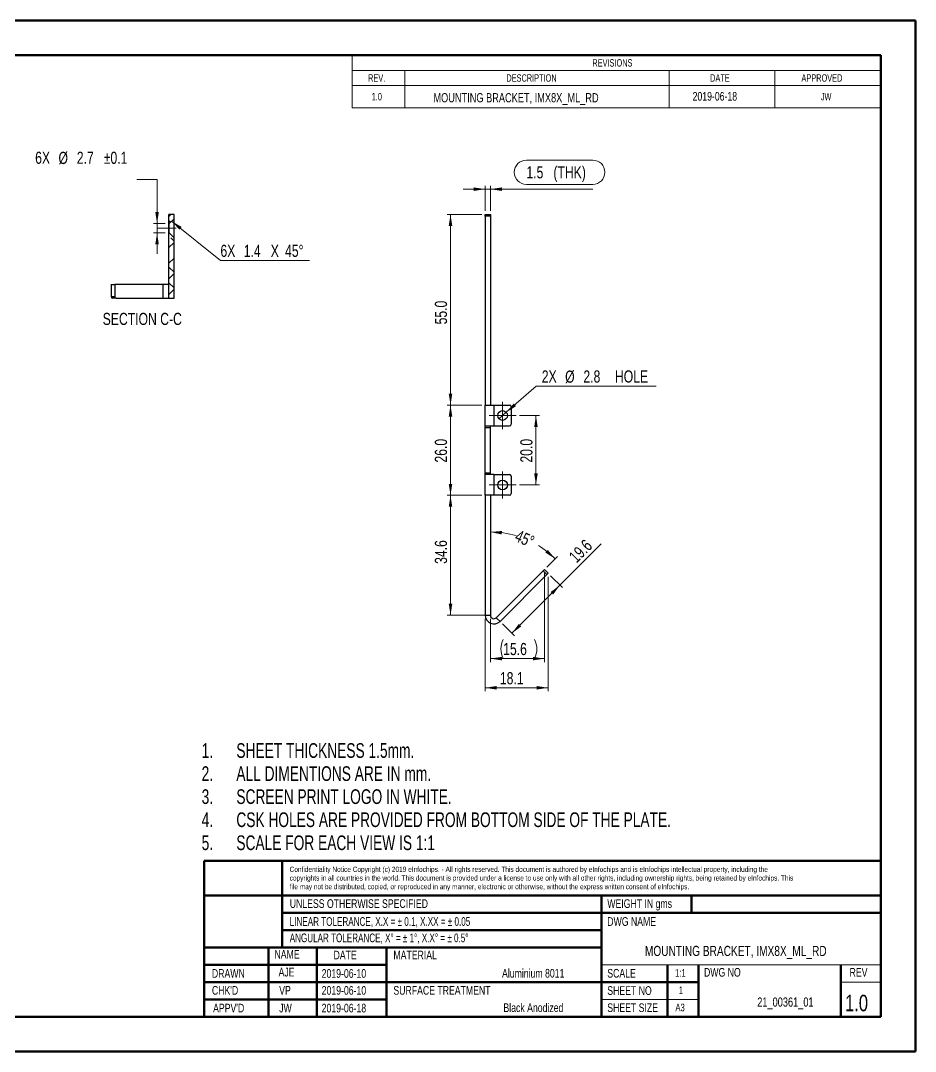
# Model space of a CAD drawing. Header units: millimetres. Extents: x 0 to 420, y 0 to 297.
# Drawn here: x 162.1 to 420.1, y 0.2 to 297.2 of the extents above; entities that cross this region are included whole.
import ezdxf

# ---------------------------------------------------------------- set-up
doc = ezdxf.new("R2010")
doc.units = ezdxf.units.MM
doc.linetypes.add('CENTERX2', pattern=[20.32, 12.7, -2.54, 2.54, -2.54])
doc.styles.add('SLDTEXTSTYLE0', font='TXT', dxfattribs={"width": 0.7})
doc.styles.add('SLDTEXTSTYLE1', font='TXT', dxfattribs={"width": 0.75})
doc.styles.add('SLDTEXTSTYLE2', font='TXT', dxfattribs={"width": 0.698864})
doc.styles.add('SLDTEXTSTYLE3', font='TXT', dxfattribs={"width": 0.697674})
doc.dimstyles.new('SLDDIMSTYLE1', dxfattribs={"dimtxt": 3.5, "dimasz": 3.302, "dimexe": 0, "dimexo": 0.0625, "dimgap": 0.875, "dimtad": 1, "dimdec": 1, "dimrnd": 1e-09, "dimzin": 4, "dimdsep": 46, "dimtxsty": 'SLDTEXTSTYLE1', "dimsah": 1, "dimcen": 0.09, "dimadec": 0, "dimazin": 1, "dimtfac": 1, "dimtdec": 1, "dimtofl": 0, "dimtmove": 0, "dimatfit": 3, "dimfxl": 1, "dimfrac": 2, "dimtolj": 1, "dimtzin": 12, "dimarcsym": 0})
doc.dimstyles.new('SLDDIMSTYLE2', dxfattribs={"dimtxt": 3.5, "dimasz": 3.302, "dimexe": 0, "dimexo": 0.0625, "dimgap": 0.875, "dimtad": 1, "dimdec": 1, "dimrnd": 1e-09, "dimzin": 12, "dimdsep": 46, "dimtxsty": 'SLDTEXTSTYLE1', "dimsah": 1, "dimcen": 0.09, "dimadec": 0, "dimazin": 3, "dimtfac": 1, "dimtdec": 1, "dimtofl": 0, "dimtmove": 0, "dimatfit": 3, "dimfxl": 1, "dimfrac": 2, "dimtolj": 1, "dimtzin": 12, "dimarcsym": 0})
doc.dimstyles.new('SLDDIMSTYLE3', dxfattribs={"dimtxt": 3.5, "dimasz": 3.302, "dimexe": 0, "dimexo": 0.0625, "dimgap": 0.875, "dimtad": 1, "dimdec": 1, "dimrnd": 1e-09, "dimzin": 12, "dimdsep": 46, "dimtxsty": 'SLDTEXTSTYLE1', "dimsah": 1, "dimcen": 0.09, "dimadec": 0, "dimazin": 3, "dimtfac": 1, "dimtdec": 1, "dimtmove": 0, "dimatfit": 0, "dimfxl": 1, "dimfrac": 2, "dimtolj": 1, "dimtzin": 12, "dimarcsym": 0})
doc.dimstyles.new('SLDDIMSTYLE5', dxfattribs={"dimtxt": 3.5, "dimasz": 3.302, "dimexe": 0, "dimexo": 0.0625, "dimgap": 0.875, "dimtad": 0, "dimdec": 4, "dimzin": 12, "dimdsep": 46, "dimtxsty": 'SLDTEXTSTYLE1', "dimsah": 1, "dimcen": 0.09, "dimadec": 0, "dimazin": 3, "dimtfac": 1, "dimtdec": 0, "dimtofl": 0, "dimtmove": 0, "dimatfit": 3, "dimfxl": 1, "dimfrac": 2, "dimtolj": 1, "dimtzin": 12, "dimarcsym": 0})
doc.dimstyles.new('SLDDIMSTYLE6', dxfattribs={"dimtxt": 3.5, "dimasz": 3.302, "dimexe": 0, "dimexo": 0.0625, "dimgap": 0.875, "dimtad": 0, "dimtih": 1, "dimtoh": 1, "dimdec": 1, "dimrnd": 1e-09, "dimzin": 12, "dimdsep": 46, "dimtxsty": 'SLDTEXTSTYLE1', "dimblk1": 'NONE', "dimsah": 1, "dimcen": 0, "dimadec": 0, "dimazin": 3, "dimtfac": 1, "dimtdec": 1, "dimtmove": 0, "dimatfit": 3, "dimldrblk": 'NONE', "dimfxl": 1, "dimfrac": 2, "dimtolj": 1, "dimtzin": 12, "dimarcsym": 0})
doc.dimstyles.new('SLDDIMSTYLE7', dxfattribs={"dimtxt": 3.5, "dimasz": 3.302, "dimexe": 0, "dimexo": 0.0625, "dimgap": 0.875, "dimtad": 0, "dimtih": 1, "dimtoh": 1, "dimdec": 1, "dimrnd": 1e-09, "dimzin": 12, "dimdsep": 46, "dimtxsty": 'SLDTEXTSTYLE1', "dimsah": 1, "dimcen": 0.09, "dimadec": 0, "dimazin": 3, "dimtol": 1, "dimtp": 0.1, "dimtm": 0.1, "dimtfac": 1, "dimtdec": 1, "dimtmove": 0, "dimatfit": 0, "dimfxl": 1, "dimfrac": 2, "dimtolj": 1, "dimarcsym": 0})

# ---------------------------------------------------------------- blocks, each defined once
blk = doc.blocks.new('SW_NOTE_0')
at = {"color": 0, "linetype": 'Continuous', "lineweight": 0, "attachment_point": 1, "style": 'SLDTEXTSTYLE0'}
for s, insert, char_height in [('1.', (-10, 5.46), 4.233), ('SHEET THICKNESS 1.5mm.', (0, 5.46), 4.2333), ('2.', (-10, -1.19), 4.233), ('ALL DIMENTIONS ARE IN mm.', (0, -1.19), 4.2333), ('3.', (-10, -7.83), 4.233), ('SCREEN PRINT LOGO IN WHITE.', (0, -7.83), 4.2333), ('4.', (-10, -14.48), 4.233), ('CSK HOLES ARE PROVIDED FROM BOTTOM SIDE OF THE PLATE.', (0, -14.48), 4.2333), ('5.', (-10, -21.12), 4.233), ('SCALE FOR EACH VIEW IS 1:1', (0, -21.12), 4.2333)]:
    blk.add_mtext(s, dxfattribs=dict(at, insert=insert, char_height=char_height))
blk = doc.blocks.new('SW_NOTE_1')
at = {"color": 0, "linetype": 'Continuous', "lineweight": 0, "char_height": 1.5, "attachment_point": 1, "style": 'SLDTEXTSTYLE1'}
for s, insert in [('Confidentiality Notice Copyright (c) 2019 eInfochips. - All rights reserved. This document is authored by eInfochips and is eInfochips intellectual property, including the', (0, 1.93)), ('copyrights in all countries in the world. This document is provided under a license to use only with all other rights, including ownership rights, being retained by eInfochips. This', (0, -0.57)), ('file may not be distributed, copied, or reproduced in any manner, electronic or otherwise, without the express written consent of eInfochips.', (0, -3.07))]:
    blk.add_mtext(s, dxfattribs=dict(at, insert=insert))
blk = doc.blocks.new('SW_TABLEANNOTATION_0')
at = {"color": 0, "linetype": 'Continuous', "lineweight": 18}
for p, q in [((0, 0), (0, -15.11)), ((152.4, 0), (0, 0)), ((152.4, -15.11), (152.4, 0)), ((0, -4.35), (152.4, -4.35)), ((15.24, -4.35), (15.24, -8.7)), ((91.44, -4.35), (91.44, -8.7)), ((121.92, -4.35), (121.92, -8.7)), ((0, -8.7), (152.4, -8.7)), ((15.24, -8.7), (15.24, -15.11)), ((91.44, -8.7), (91.44, -15.11)), ((121.92, -8.7), (121.92, -15.11)), ((0, -15.11), (152.4, -15.11))]:
    blk.add_line(p, q, dxfattribs=at)
at = {"color": 0, "linetype": 'Continuous', "lineweight": 18, "attachment_point": 1, "style": 'SLDTEXTSTYLE1'}
for s, insert, char_height in [('REVISIONS', (69.28, -1.12), 2.117), ('REV.', (4.63, -5.47), 2.117), ('DESCRIPTION', (44.48, -5.47), 2.1167), ('DATE', (103.23, -5.47), 2.117), ('APPROVED', (129.56, -5.47), 2.117), ('1.0', (5.67, -10.85), 2.117), ('2019-06-18', (98.18, -10.56), 2.5), ('JW', (135.13, -10.85), 2.117)]:
    blk.add_mtext(s, dxfattribs=dict(at, insert=insert, char_height=char_height))
blk = doc.blocks.new('_D_9')
at = {"color": 7, "linetype": 'Continuous', "lineweight": 18}
for p, q in [((295.07, 241.39), (285.07, 241.39)), ((286.07, 241.39), (286.07, 186.44)), ((295.07, 186.44), (285.07, 186.44))]:
    blk.add_line(p, q, dxfattribs=at)
for points in [[(286.07, 241.39), (285.56, 238.08), (286.58, 238.08)], [(286.07, 186.44), (286.58, 189.74), (285.56, 189.74)]]:
    blk.add_solid(points, dxfattribs=at)
at = {"color": 7, "linetype": 'Continuous', "lineweight": 18, "insert": (281.56, 209.68), "char_height": 3.5, "attachment_point": 1, "rotation": 90, "style": 'SLDTEXTSTYLE1'}
blk.add_mtext('55.0', dxfattribs=at)
blk = doc.blocks.new('_D_10')
at = {"color": 7, "linetype": 'Continuous', "lineweight": 18}
for p, q in [((295.07, 186.44), (285.07, 186.44)), ((286.07, 186.44), (286.07, 160.44)), ((295.07, 160.44), (285.07, 160.44))]:
    blk.add_line(p, q, dxfattribs=at)
for points in [[(286.07, 186.44), (285.56, 183.13), (286.58, 183.13)], [(286.07, 160.44), (286.58, 163.74), (285.56, 163.74)]]:
    blk.add_solid(points, dxfattribs=at)
at = {"color": 7, "linetype": 'Continuous', "lineweight": 18, "insert": (281.56, 169.87), "char_height": 3.5, "attachment_point": 1, "rotation": 90, "style": 'SLDTEXTSTYLE1'}
blk.add_mtext('26.0', dxfattribs=at)
blk = doc.blocks.new('_D_11')
at = {"color": 7, "linetype": 'Continuous', "lineweight": 18}
for p, q in [((295.07, 160.44), (285.07, 160.44)), ((286.07, 160.44), (286.07, 125.89)), ((297.57, 125.89), (285.07, 125.89))]:
    blk.add_line(p, q, dxfattribs=at)
for points in [[(286.07, 160.44), (285.56, 157.13), (286.58, 157.13)], [(286.07, 125.89), (286.58, 129.19), (285.56, 129.19)]]:
    blk.add_solid(points, dxfattribs=at)
at = {"color": 7, "linetype": 'Continuous', "lineweight": 18, "insert": (281.56, 140.68), "char_height": 3.5, "attachment_point": 1, "rotation": 90, "style": 'SLDTEXTSTYLE1'}
blk.add_mtext('34.6', dxfattribs=at)
blk = doc.blocks.new('_D_12')
at = {"color": 7, "linetype": 'Continuous', "lineweight": 18}
for p, q in [((317.62, 134.54), (329.49, 146.41)), ((314.89, 137.26), (318.32, 133.83)), ((303.77, 120.69), (317.62, 134.54)), ((301.05, 123.41), (304.48, 119.98))]:
    blk.add_line(p, q, dxfattribs=at)
for points in [[(317.62, 134.54), (314.92, 132.56), (315.64, 131.84)], [(303.77, 120.69), (306.46, 122.66), (305.74, 123.38)]]:
    blk.add_solid(points, dxfattribs=at)
at = {"color": 7, "linetype": 'Continuous', "lineweight": 18, "insert": (319.9, 143.2), "char_height": 3.5, "attachment_point": 1, "rotation": 45, "style": 'SLDTEXTSTYLE1'}
blk.add_mtext('19.6', dxfattribs=at)
blk = doc.blocks.new('_D_13')
at = {"color": 7, "linetype": 'Continuous', "lineweight": 18}
blk.add_line((313.83, 139.74), (316.95, 142.85), dxfattribs=at)
for start, end in [(73.7577, 90), (45, 58.4363)]:
    blk.add_arc((297.57, 123.47), 26.4, start, end, dxfattribs=at)
for points in [[(297.57, 149.87), (300.83, 149.16), (300.9, 150.17)], [(316.24, 142.14), (314.1, 144.71), (313.43, 143.94)]]:
    blk.add_solid(points, dxfattribs=at)
at = {"color": 7, "linetype": 'Continuous', "lineweight": 18, "insert": (305.75, 150.62), "char_height": 3.5, "attachment_point": 1, "rotation": 336.097, "style": 'SLDTEXTSTYLE1'}
blk.add_mtext('45°', dxfattribs=at)
blk = doc.blocks.new('_D_14')
at = {"color": 7, "linetype": 'Continuous', "lineweight": 18}
for p, q in [((314.19, 136.97), (314.19, 103.98)), ((296.07, 124.89), (296.07, 103.98)), ((314.19, 104.98), (296.07, 104.98))]:
    blk.add_line(p, q, dxfattribs=at)
for points in [[(296.07, 104.98), (299.37, 104.47), (299.37, 105.49)], [(314.19, 104.98), (310.89, 105.49), (310.89, 104.47)]]:
    blk.add_solid(points, dxfattribs=at)
at = {"color": 7, "linetype": 'Continuous', "lineweight": 18, "insert": (300.3, 109.49), "char_height": 3.5, "attachment_point": 1, "style": 'SLDTEXTSTYLE1'}
blk.add_mtext('18.1', dxfattribs=at)
blk = doc.blocks.new('_D_15')
at = {"color": 7, "linetype": 'Continuous', "lineweight": 18}
for p, q in [((313.13, 138.03), (313.13, 112.39)), ((297.57, 124.89), (297.57, 112.39)), ((297.57, 113.39), (313.13, 113.39))]:
    blk.add_line(p, q, dxfattribs=at)
for centre, start, end in [((306.8, 116.16), 153.4349, 206.5651), ((304.74, 116.16), 333.4349, 26.5651)]:
    blk.add_arc(centre, 6.21, start, end, dxfattribs=at)
for points in [[(297.57, 113.39), (300.87, 112.88), (300.87, 113.89)], [(313.13, 113.39), (309.82, 113.89), (309.82, 112.88)]]:
    blk.add_solid(points, dxfattribs=at)
at = {"color": 7, "linetype": 'Continuous', "lineweight": 18, "insert": (301.25, 117.9), "char_height": 3.5, "attachment_point": 1, "style": 'SLDTEXTSTYLE1'}
blk.add_mtext('15.6', dxfattribs=at)
blk = doc.blocks.new('_D_16')
at = {"color": 7, "linetype": 'Continuous', "lineweight": 18}
for p, q in [((307.95, 257.02), (327.08, 257.02)), ((296.07, 242.39), (296.07, 249.65)), ((297.57, 242.39), (297.57, 249.65)), ((327.08, 250.04), (307.95, 250.04)), ((296.07, 248.65), (289.72, 248.65)), ((296.07, 248.65), (297.57, 248.65)), ((297.57, 248.65), (327.08, 248.65))]:
    blk.add_line(p, q, dxfattribs=at)
for centre, start, end in [((307.95, 253.53), 90, 270), ((327.08, 253.53), 270, 90)]:
    blk.add_arc(centre, 3.49, start, end, dxfattribs=at)
for points in [[(296.07, 248.65), (292.77, 249.15), (292.77, 248.14)], [(297.57, 248.65), (300.87, 248.14), (300.87, 249.15)]]:
    blk.add_solid(points, dxfattribs=at)
at = {"color": 7, "linetype": 'Continuous', "lineweight": 18, "char_height": 3.5, "attachment_point": 1, "style": 'SLDTEXTSTYLE1'}
for s, insert in [('(THK)', (315.73, 255.26)), ('1.5', (307.95, 255.26))]:
    blk.add_mtext(s, dxfattribs=dict(at, insert=insert))
blk = doc.blocks.new('_D_17')
at = {"color": 7, "linetype": 'Continuous', "lineweight": 18}
for p, q in [((305.97, 183.44), (311.7, 183.44)), ((310.7, 163.44), (310.7, 183.44)), ((305.97, 163.44), (311.7, 163.44))]:
    blk.add_line(p, q, dxfattribs=at)
for points in [[(310.7, 183.44), (310.19, 180.13), (311.21, 180.13)], [(310.7, 163.44), (311.21, 166.74), (310.19, 166.74)]]:
    blk.add_solid(points, dxfattribs=at)
at = {"color": 7, "linetype": 'Continuous', "lineweight": 18, "insert": (306.19, 169.87), "char_height": 3.5, "attachment_point": 1, "rotation": 90, "style": 'SLDTEXTSTYLE1'}
blk.add_mtext('20.0', dxfattribs=at)
blk = doc.blocks.new('_D_18')
at = {"color": 7, "linetype": 'Continuous', "lineweight": 18}
for p, q in [((302.13, 184.35), (310.8, 191.87)), ((310.8, 191.87), (345.34, 191.87)), ((300.01, 182.52), (302.13, 184.35))]:
    blk.add_line(p, q, dxfattribs=at)
blk.add_solid([(302.13, 184.35), (304.96, 186.13), (304.29, 186.9)], dxfattribs=at)
at = {"color": 7, "linetype": 'Continuous', "lineweight": 18, "char_height": 3.5, "attachment_point": 1, "style": 'SLDTEXTSTYLE1'}
for s, insert in [('2X', (312.38, 196.43)), ('%%c', (319.11, 196.38)), ('2.8', (324.38, 196.43)), ('HOLE', (333.47, 196.43))]:
    blk.add_mtext(s, dxfattribs=dict(at, insert=insert))
blk = doc.blocks.new('_None')
blk = doc.blocks.new('SW_CENTERMARKSYMBOL_6')
at = {"color": 0, "linetype": 'Continuous', "lineweight": 0}
for p, q in [((0, 2.5), (0, 3.9)), ((-2.5, 0), (-3.9, 0)), ((0, 0), (-2.5, 0)), ((0, 0), (0, 2.5)), ((0, 0), (0, -2.5)), ((0, 0), (2.5, 0)), ((2.5, 0), (3.9, 0)), ((0, -2.5), (0, -3.9))]:
    blk.add_line(p, q, dxfattribs=at)
blk = doc.blocks.new('SW_CENTERMARKSYMBOL_7')
at = {"color": 0, "linetype": 'Continuous', "lineweight": 0}
for p, q in [((0, 2.5), (0, 3.9)), ((-2.5, 0), (-3.9, 0)), ((0, 0), (-2.5, 0)), ((0, 0), (0, 2.5)), ((0, 0), (0, -2.5)), ((0, 0), (2.5, 0)), ((2.5, 0), (3.9, 0)), ((0, -2.5), (0, -3.9))]:
    blk.add_line(p, q, dxfattribs=at)
blk = doc.blocks.new('SW_CHAMFER_DIMENSION_0')
at = {"color": 0, "linetype": 'Continuous', "lineweight": 18}
for p, q in [((-14.09, 11.32), (0, 0)), ((0, 0), (25.66, 0))]:
    blk.add_line(p, q, dxfattribs=at)
blk.add_solid([(-14.09, 11.32), (-11.83, 8.86), (-11.19, 9.65)], dxfattribs=at)
at = {"color": 0, "linetype": 'Continuous', "lineweight": 18, "char_height": 3.5, "attachment_point": 1, "style": 'SLDTEXTSTYLE1'}
for s, insert in [('6X', (0, 4.51)), ('1.4', (6.72, 4.51)), ('X', (14.5, 4.51)), ('45°', (18.62, 4.51))]:
    blk.add_mtext(s, dxfattribs=dict(at, insert=insert))
blk = doc.blocks.new('_D_19')
at = {"color": 7, "linetype": 'Continuous', "lineweight": 18}
for p, q in [((195.63, 251.39), (201.48, 251.39)), ((201.48, 251.39), (201.48, 238.74)), ((203.86, 238.74), (200.48, 238.74)), ((201.48, 238.74), (201.48, 236.04)), ((203.86, 236.04), (200.48, 236.04)), ((201.48, 236.04), (201.48, 230.02))]:
    blk.add_line(p, q, dxfattribs=at)
for points in [[(201.48, 238.74), (201.99, 242.04), (200.97, 242.04)], [(201.48, 236.04), (200.97, 232.73), (201.99, 232.73)]]:
    blk.add_solid(points, dxfattribs=at)
at = {"color": 7, "linetype": 'Continuous', "lineweight": 18, "char_height": 3.5, "attachment_point": 1, "style": 'SLDTEXTSTYLE1'}
for s, insert in [('6X', (166.34, 259.45)), ('%%c', (173.06, 259.4)), ('2.7', (178.34, 259.45)), ('±0.1', (186.12, 259.45))]:
    blk.add_mtext(s, dxfattribs=dict(at, insert=insert))

msp = doc.modelspace()

# ---------------------------------------------------------------- hatches: boundary and pattern name
at = {"linetype": 'Continuous', "lineweight": 18}
h = msp.add_hatch(dxfattribs=at)
h.set_pattern_fill('ANSI38', style=0)
h.paths.add_polyline_path([(206.36217, 240.1361), (206.36217, 241.3861), (204.86217, 241.3861), (204.86217, 238.7361), (204.96217, 238.7361)], flags=0)
h = msp.add_hatch(dxfattribs=at)
h.set_pattern_fill('ANSI38', style=0)
h.paths.add_polyline_path([(204.86217, 236.0361), (204.86217, 217.19708), (206.36217, 217.19708), (206.36217, 234.6361), (204.96217, 236.0361)], flags=0)

# ---------------------------------------------------------------- linework, layer by layer
at = {"color": 7, "linetype": 'Continuous', "lineweight": 50}
for p, q in [((0.07884, 297.21478), (420.07884, 297.21478)), ((420.07884, 0.21478), (420.07884, 297.21478)), ((10.07884, 287.21478), (410.07884, 287.21478)), ((410.07884, 287.21478), (410.07884, 10.21478)), ((215.07884, 55.12093), (410.07884, 55.12093)), ((215.07884, 55.12093), (215.07884, 10.12093)), ((237.57884, 55.12093), (237.57884, 30.12538)), ((215.11082, 45.12093), (410.07884, 45.12093)), ((329.57564, 45.12093), (329.57884, 10.21478)), ((355.57564, 45.12093), (355.57564, 40.12093)), ((237.57884, 40.12093), (410.07884, 40.12093)), ((237.57884, 35.12093), (329.57656, 35.12093)), ((215.11082, 30.12093), (329.57701, 30.1436)), ((233.59989, 30.12459), (233.57884, 10.21478)), ((247.57884, 30.13679), (247.57884, 10.21478)), ((267.57884, 30.14558), (267.57884, 10.21478)), ((215.11082, 25.12093), (267.57884, 25.12093)), ((348.57884, 25.12093), (348.57884, 10.21478)), ((357.57884, 25.12093), (357.57884, 10.21478)), ((398.57884, 25.12093), (398.57884, 10.21478)), ((215.11082, 20.12093), (357.57884, 20.12093)), ((215.11082, 15.12093), (267.57884, 15.12093)), ((10.07884, 10.21478), (410.07884, 10.21478)), ((410.07884, 10.21478), (385.98831, 10.21478)), ((0.07884, 0.21478), (420.07884, 0.21478))]:
    msp.add_line(p, q, dxfattribs=at)
at = {"color": 7, "linetype": 'Continuous', "lineweight": 25}
for p, q in [((206.36217, 241.3861), (204.86217, 241.3861)), ((204.86217, 238.7361), (204.86217, 241.3861)), ((206.36217, 240.1361), (206.36217, 241.3861)), ((296.07061, 241.3861), (297.57061, 241.3861)), ((296.07061, 240.8861), (296.07061, 241.3861)), ((297.57061, 240.8861), (296.07061, 240.8861)), ((296.07061, 240.8861), (296.07061, 186.4361)), ((297.57061, 241.3861), (297.57061, 240.8861)), ((297.57061, 240.8861), (297.57061, 186.4361)), ((204.96217, 238.7361), (204.86217, 238.7361)), ((204.86217, 236.0361), (204.86217, 238.7361)), ((206.36217, 240.1361), (204.96217, 238.7361)), ((204.96217, 236.0361), (204.96217, 238.7361)), ((206.36217, 234.6361), (206.36217, 240.1361)), ((204.86217, 236.0361), (204.96217, 236.0361)), ((204.86217, 217.19708), (204.86217, 236.0361)), ((204.96217, 236.0361), (206.36217, 234.6361)), ((206.36217, 217.19708), (206.36217, 234.6361)), ((188.24516, 221.19708), (188.24516, 217.69708)), ((188.24516, 221.19708), (189.30582, 221.19708)), ((189.30582, 221.19708), (189.30582, 217.69708)), ((203.15506, 221.19708), (189.30582, 221.19708)), ((203.15506, 221.19708), (203.15506, 217.19708)), ((204.86217, 221.19708), (203.15506, 221.19708)), ((188.24516, 217.69708), (189.30582, 217.69708)), ((189.65937, 217.19708), (188.59872, 217.19708)), ((189.65937, 217.19708), (203.15506, 217.19708)), ((203.15506, 217.19708), (204.86217, 217.19708)), ((204.86217, 217.19708), (206.36217, 217.19708)), ((296.07061, 180.4361), (296.07061, 186.4361)), ((296.07061, 186.4361), (298.57061, 186.4361)), ((298.57061, 186.4361), (298.57061, 180.4361)), ((298.57061, 186.4361), (303.07061, 186.4361)), ((303.57061, 185.9361), (303.57061, 180.9361)), ((296.07061, 180.4361), (298.57061, 180.4361)), ((296.07061, 179.9361), (296.07061, 180.4361)), ((296.07061, 166.9361), (296.07061, 179.9361)), ((296.07061, 179.9361), (297.57061, 179.9361)), ((297.57061, 179.9361), (297.57061, 180.4361)), ((297.57061, 166.9361), (297.57061, 179.9361)), ((298.57061, 180.4361), (303.07061, 180.4361)), ((296.07061, 166.9361), (297.57061, 166.9361)), ((296.07061, 166.4361), (296.07061, 166.9361)), ((296.07061, 160.4361), (296.07061, 166.4361)), ((298.57061, 166.4361), (296.07061, 166.4361)), ((297.57061, 166.4361), (297.57061, 166.9361)), ((298.57061, 166.4361), (298.57061, 160.4361)), ((298.57061, 166.4361), (303.07061, 166.4361)), ((303.57061, 165.9361), (303.57061, 160.9361)), ((298.57061, 160.4361), (296.07061, 160.4361)), ((296.07061, 160.4361), (296.07061, 125.8861)), ((297.57061, 160.4361), (297.57061, 125.8861)), ((303.07061, 160.4361), (298.57061, 160.4361)), ((299.27772, 125.17899), (312.77341, 138.67468)), ((300.33838, 124.11833), (313.83407, 137.61402)), ((313.83407, 137.61402), (312.77341, 138.67468)), ((313.12696, 139.02824), (314.18762, 137.96758)), ((296.07061, 125.8861), (297.57061, 125.8861)), ((299.27772, 125.17899), (300.33838, 124.11833))]:
    msp.add_line(p, q, dxfattribs=at)
at = {"color": 7, "linetype": 'CENTERX2', "lineweight": 18}
msp.add_line((206.96217, 237.3861), (201.49749, 237.3861), dxfattribs=at)
at = {"color": 7, "linetype": 'Continuous', "lineweight": 18}
for p, q in [((329.57747, 25.12093), (410.07884, 25.12093)), ((398.57884, 20.12093), (410.07884, 20.12093)), ((329.57839, 15.12093), (357.57884, 15.12093))]:
    msp.add_line(p, q, dxfattribs=at)
at = {"color": 7, "linetype": 'Continuous', "lineweight": 25, "flags": 128}
for points in [[(312.77341, 138.67468), (312.84239, 138.74366), (312.90871, 138.80998), (312.96983, 138.8711), (313.02341, 138.92468), (313.06738, 138.96865), (313.10005, 139.00132), (313.12017, 139.02144), (313.12696, 139.02824)], [(314.18762, 137.96758), (314.18083, 137.96078), (314.16071, 137.94066), (314.12804, 137.90799), (314.08407, 137.86402), (314.0305, 137.81045), (313.96937, 137.74932), (313.90305, 137.683), (313.83407, 137.61402)]]:
    msp.add_lwpolyline(points, dxfattribs=at)
at = {"color": 7, "linetype": 'Continuous', "lineweight": 25}
for centre in [(301.07061, 183.4361), (301.07061, 163.4361)]:
    msp.add_circle(centre, 1.4, dxfattribs=at)
for centre, radius, start, end in [((188.6871, 217.63458), 0.44634, 171.9505473, 258.578256), ((189.74776, 217.63458), 0.44634, 171.9504797, 258.5781813), ((303.07061, 185.9361), 0.5, 0, 90), ((303.07061, 180.9361), 0.5, 270, 0), ((303.07061, 165.9361), 0.5, 0, 90), ((303.07061, 160.9361), 0.5, 270, 0), ((298.57061, 125.8861), 2.5, 180, 315), ((298.57061, 125.8861), 1, 180, 315)]:
    msp.add_arc(centre, radius, start, end, dxfattribs=at)

# ---------------------------------------------------------------- block references
at = {"color": 7, "linetype": 'Continuous', "lineweight": 18}
for name, p in [('SW_TABLEANNOTATION_0', (257.67884, 287.21478)), ('SW_CHAMFER_DIMENSION_0', (219.74756, 228.11373))]:
    msp.add_blockref(name, p, dxfattribs=at)
at = {"color": 7, "linetype": 'Continuous', "lineweight": 0}
for name, p in [('SW_CENTERMARKSYMBOL_7', (301.07061, 183.4361)), ('SW_CENTERMARKSYMBOL_6', (301.07061, 163.4361)), ('SW_NOTE_0', (224.3321, 83.56327)), ('SW_NOTE_1', (239.68958, 51.50014))]:
    msp.add_blockref(name, p, dxfattribs=at)

# ---------------------------------------------------------------- texts
for s, insert, char_height, attachment_point, style in [('MOUNTING BRACKET, IMX8X_ML_RD', (281.14272, 276.3181), 2.6458333, 1, 'SLDTEXTSTYLE1'), ('SECTION C-C', (197.21738, 213.01422), 3.5, 2, 'SLDTEXTSTYLE1'), ('UNLESS OTHERWISE SPECIFIED', (239.72171, 44.04892), 2.5, 1, 'SLDTEXTSTYLE1'), ('WEIGHT IN gms', (331.25995, 44.04892), 2.5, 1, 'SLDTEXTSTYLE1'), ('LINEAR TOLERANCE, X.X = ± 0.1, X.XX = ± 0.05', (239.72171, 38.88854), 2.5, 1, 'SLDTEXTSTYLE2'), ('DWG NAME', (331.25995, 38.88854), 2.5, 1, 'SLDTEXTSTYLE1'), ('ANGULAR TOLERANCE, X° = ± 1°, X.X° = ± 0.5°', (239.72171, 34.17797), 2.5, 1, 'SLDTEXTSTYLE3'), ('MOUNTING BRACKET, IMX8X_ML_RD', (342.11069, 30.61485), 2.9104167, 1, 'SLDTEXTSTYLE1'), ('NAME', (235.32179, 29.43303), 2.5, 1, 'SLDTEXTSTYLE1'), ('DATE', (252.35432, 29.2212), 2.5, 1, 'SLDTEXTSTYLE1'), ('MATERIAL', (269.61342, 29.2212), 2.5, 1, 'SLDTEXTSTYLE1'), ('DRAWN', (217.29304, 23.92296), 2.5, 1, 'SLDTEXTSTYLE1'), ('AJE', (236.50703, 24.29627), 2.5, 1, 'SLDTEXTSTYLE1'), ('2019-06-10', (248.92989, 23.92296), 2.5, 1, 'SLDTEXTSTYLE1'), ('Aluminium 8011', (300.92251, 23.97055), 2.5, 1, 'SLDTEXTSTYLE1'), ('SCALE', (331.25995, 23.97055), 2.5, 1, 'SLDTEXTSTYLE1'), ('1:1', (350.79569, 23.93892), 2.2, 1, 'SLDTEXTSTYLE1'), ('DWG NO', (359.14513, 24.24231), 2.5, 1, 'SLDTEXTSTYLE1'), ('REV', (401.11237, 24.24231), 2.5, 1, 'SLDTEXTSTYLE1'), ("CHK'D", (217.29304, 19.04401), 2.5, 1, 'SLDTEXTSTYLE1'), ('VP', (236.68517, 19.04401), 2.5, 1, 'SLDTEXTSTYLE1'), ('2019-06-10', (248.92989, 19.04401), 2.5, 1, 'SLDTEXTSTYLE1'), ('SURFACE TREATMENT', (269.61342, 19.04401), 2.5, 1, 'SLDTEXTSTYLE1'), ('SHEET NO', (331.25995, 18.99603), 2.5, 1, 'SLDTEXTSTYLE1'), ('1', (351.88018, 18.93842), 2.2, 1, 'SLDTEXTSTYLE1'), ('21_00361_01', (374.49064, 15.75458), 2.6458333, 1, 'SLDTEXTSTYLE1'), ('1.0', (399.78728, 16.53019), 4.7625, 1, 'SLDTEXTSTYLE1'), ("APPV'D", (217.6324, 13.94105), 2.5, 1, 'SLDTEXTSTYLE1'), ('JW', (236.68517, 13.94105), 2.5, 1, 'SLDTEXTSTYLE1'), ('2019-06-18', (248.92989, 13.94105), 2.5, 1, 'SLDTEXTSTYLE1'), ('Black Anodized', (301.32768, 14.05049), 2.5, 1, 'SLDTEXTSTYLE1'), ('SHEET SIZE', (331.25995, 14.05049), 2.5, 1, 'SLDTEXTSTYLE1'), ('A3', (350.89852, 13.96584), 2.2, 1, 'SLDTEXTSTYLE1')]:
    msp.add_mtext(s, dxfattribs=dict(at, insert=insert, char_height=char_height, attachment_point=attachment_point, style=style))

# ---------------------------------------------------------------- dimensions: what is measured, and where the dimension line sits
at = {"color": 7, "linetype": 'Continuous', "lineweight": 18}
dim = msp.add_linear_dim(base=(195.12843, 236.0361), p1=(204.86217, 238.7361), p2=(204.86217, 236.0361), angle=90, text='6X %%c<>', dimstyle='SLDDIMSTYLE7', dxfattribs=at)
dim.commit()
dim.dimension.update_dxf_attribs({"geometry": '_D_19', "text_midpoint": (195.12843, 257.69096), "dimtype": 160})
for base, p1, p2, text, dimstyle, picture, middle in [((297.57061, 248.64645), (296.07061, 241.3861), (297.57061, 241.3861), '<> (THK)', 'SLDDIMSTYLE3', '_D_16', (317.51783, 248.64645)), ((313.12696, 113.3861), (297.57061, 125.8861), (313.12696, 139.02824), '(<>)', 'SLDDIMSTYLE2', '_D_15', (305.77288, 113.3861))]:
    dim = msp.add_linear_dim(base=base, p1=p1, p2=p2, text=text, dimstyle=dimstyle, dxfattribs=at)
    dim.commit()
    dim.dimension.update_dxf_attribs({"geometry": picture, "text_midpoint": middle, "dimtype": 160})
for base, p1, p2, angle, dimstyle, picture, middle in [((286.0706147419, 186.4360993918), (296.0706147419, 241.3860993918), (296.0706147419, 186.4360993918), 90, 'SLDDIMSTYLE1', '_D_9', (286.0706147419, 214.2019245126)), ((286.07061, 160.4361), (296.07061, 186.4361), (296.07061, 160.4361), 90, 'SLDDIMSTYLE1', '_D_10', (286.07061, 174.39185)), ((310.69836, 183.4361), (304.97061, 163.4361), (304.97061, 183.4361), 90, 'SLDDIMSTYLE1', '_D_17', (310.69836, 174.39185)), ((286.0706147419, 125.8860993918), (296.0706147419, 160.4360993918), (298.5706147419, 125.8860993918), 90, 'SLDDIMSTYLE2', '_D_11', (286.0706147419, 145.2069381838)), ((317.61777, 134.53743), (300.33838, 124.11833), (314.18762, 137.96757), 45, 'SLDDIMSTYLE2', '_D_12', (326.28925, 143.20891))]:
    dim = msp.add_linear_dim(base=base, p1=p1, p2=p2, angle=angle, dimstyle=dimstyle, dxfattribs=at)
    dim.commit()
    dim.dimension.update_dxf_attribs({"geometry": picture, "text_midpoint": middle, "dimtype": 160})
dim = msp.add_angular_dim_2l(base=(313.9269, 144.19603), line1=((299.27772, 125.17899), (313.12696, 139.02824)), line2=((297.57061, 125.8861), (297.57061, 241.3861)), dimstyle='SLDDIMSTYLE5', dxfattribs=at)
dim.commit()
dim.dimension.update_dxf_attribs({"geometry": '_D_13', "text_midpoint": (308.26806, 147.60865), "dimtype": 162})
dim = msp.add_diameter_dim_2p(p1=(300.01284, 182.51898), p2=(302.12839, 184.35322), text='2X <>  HOLE', dimstyle='SLDDIMSTYLE6', dxfattribs=at)
dim.commit()
dim.dimension.update_dxf_attribs({"geometry": '_D_18', "text_midpoint": (328.8589, 194.67232), "dimtype": 163})
dim = msp.add_linear_dim(base=(296.07061, 104.97744), p1=(314.18762, 137.96757), p2=(296.07061, 125.8861), dimstyle='SLDDIMSTYLE2', dxfattribs=at)
dim.commit()
dim.dimension.update_dxf_attribs({"geometry": '_D_14', "text_midpoint": (304.82846, 104.97744), "dimtype": 160})

doc.saveas('drawing.dxf')
